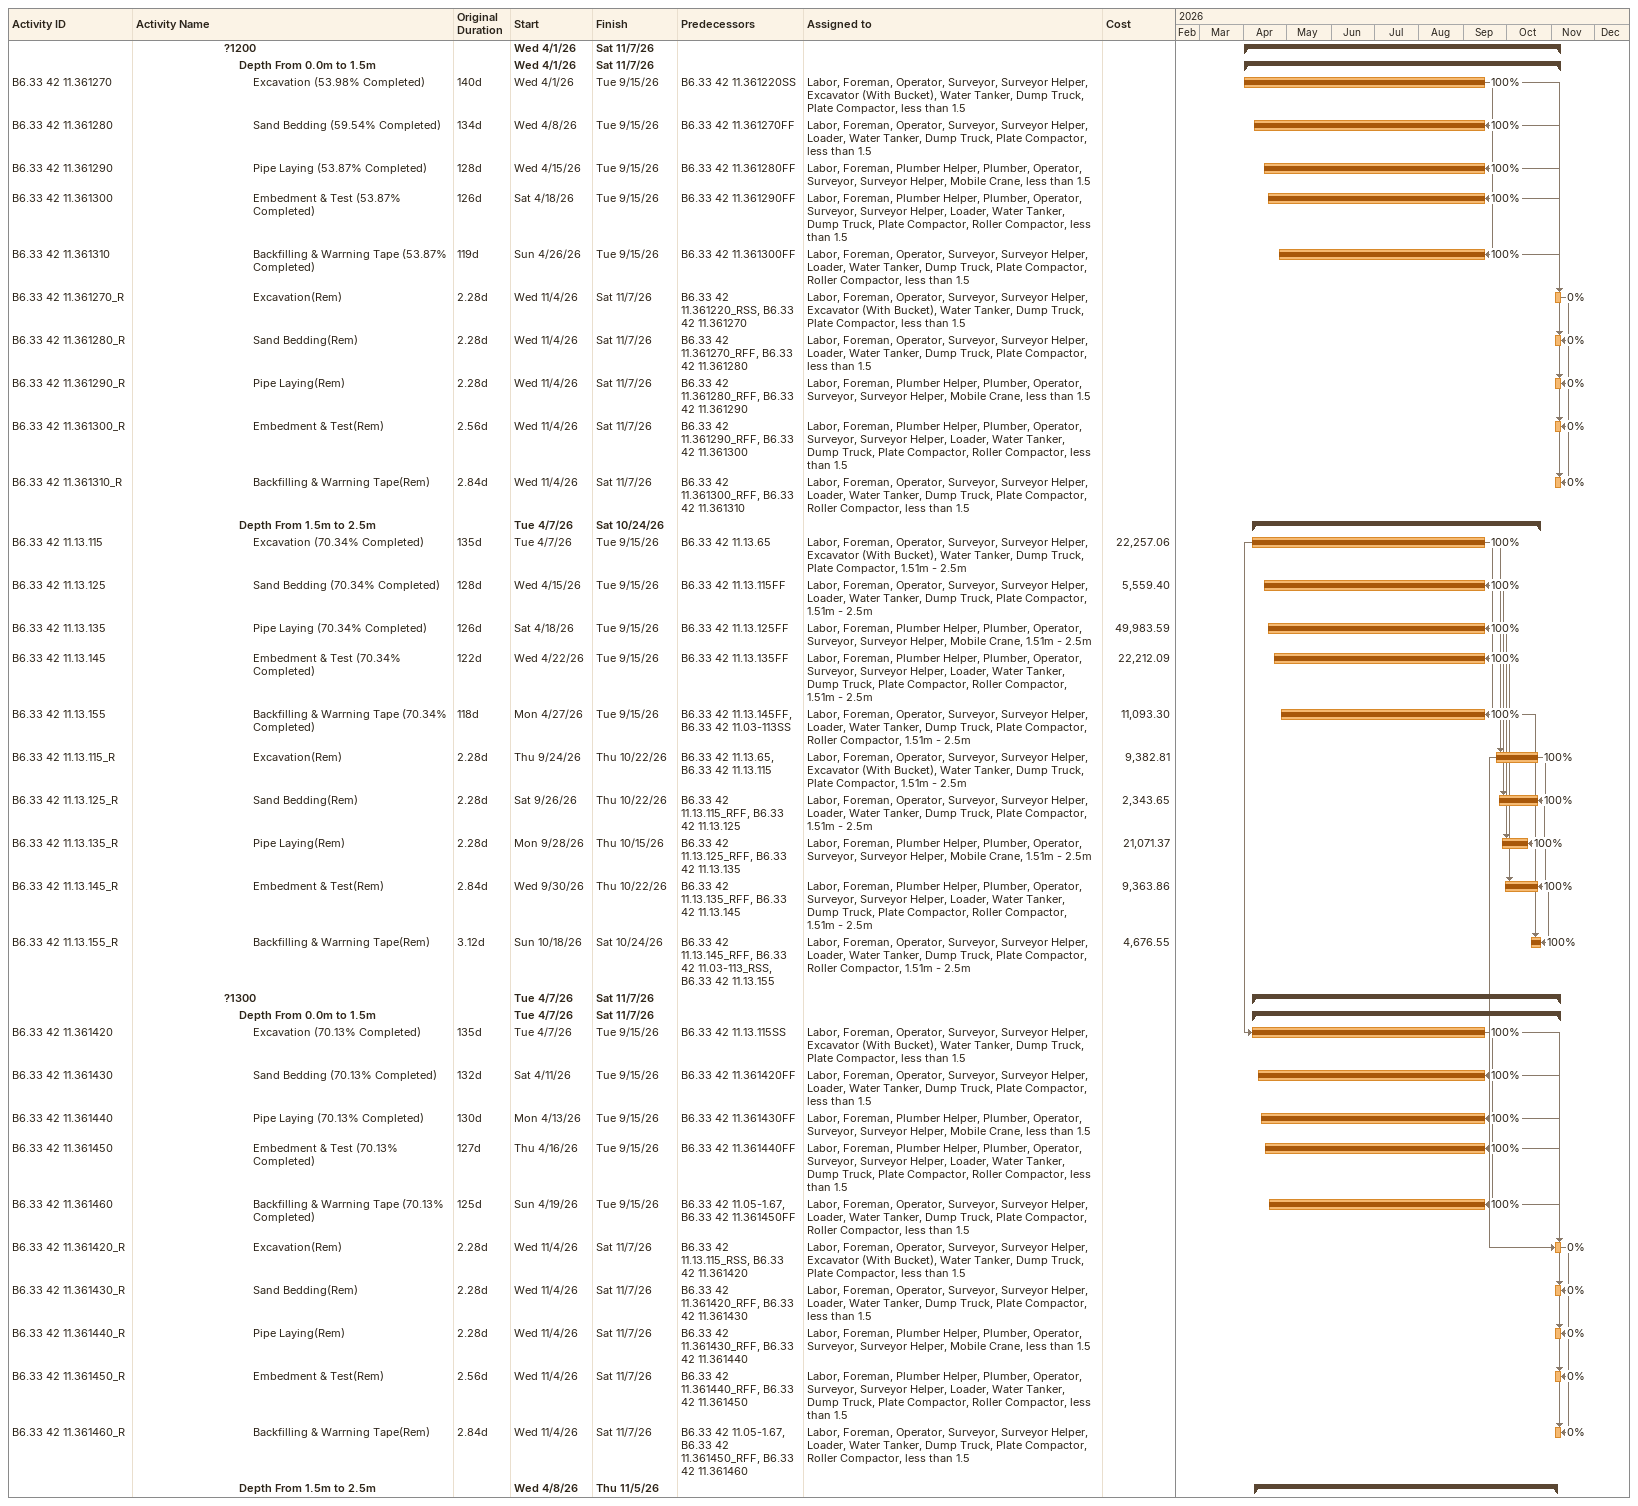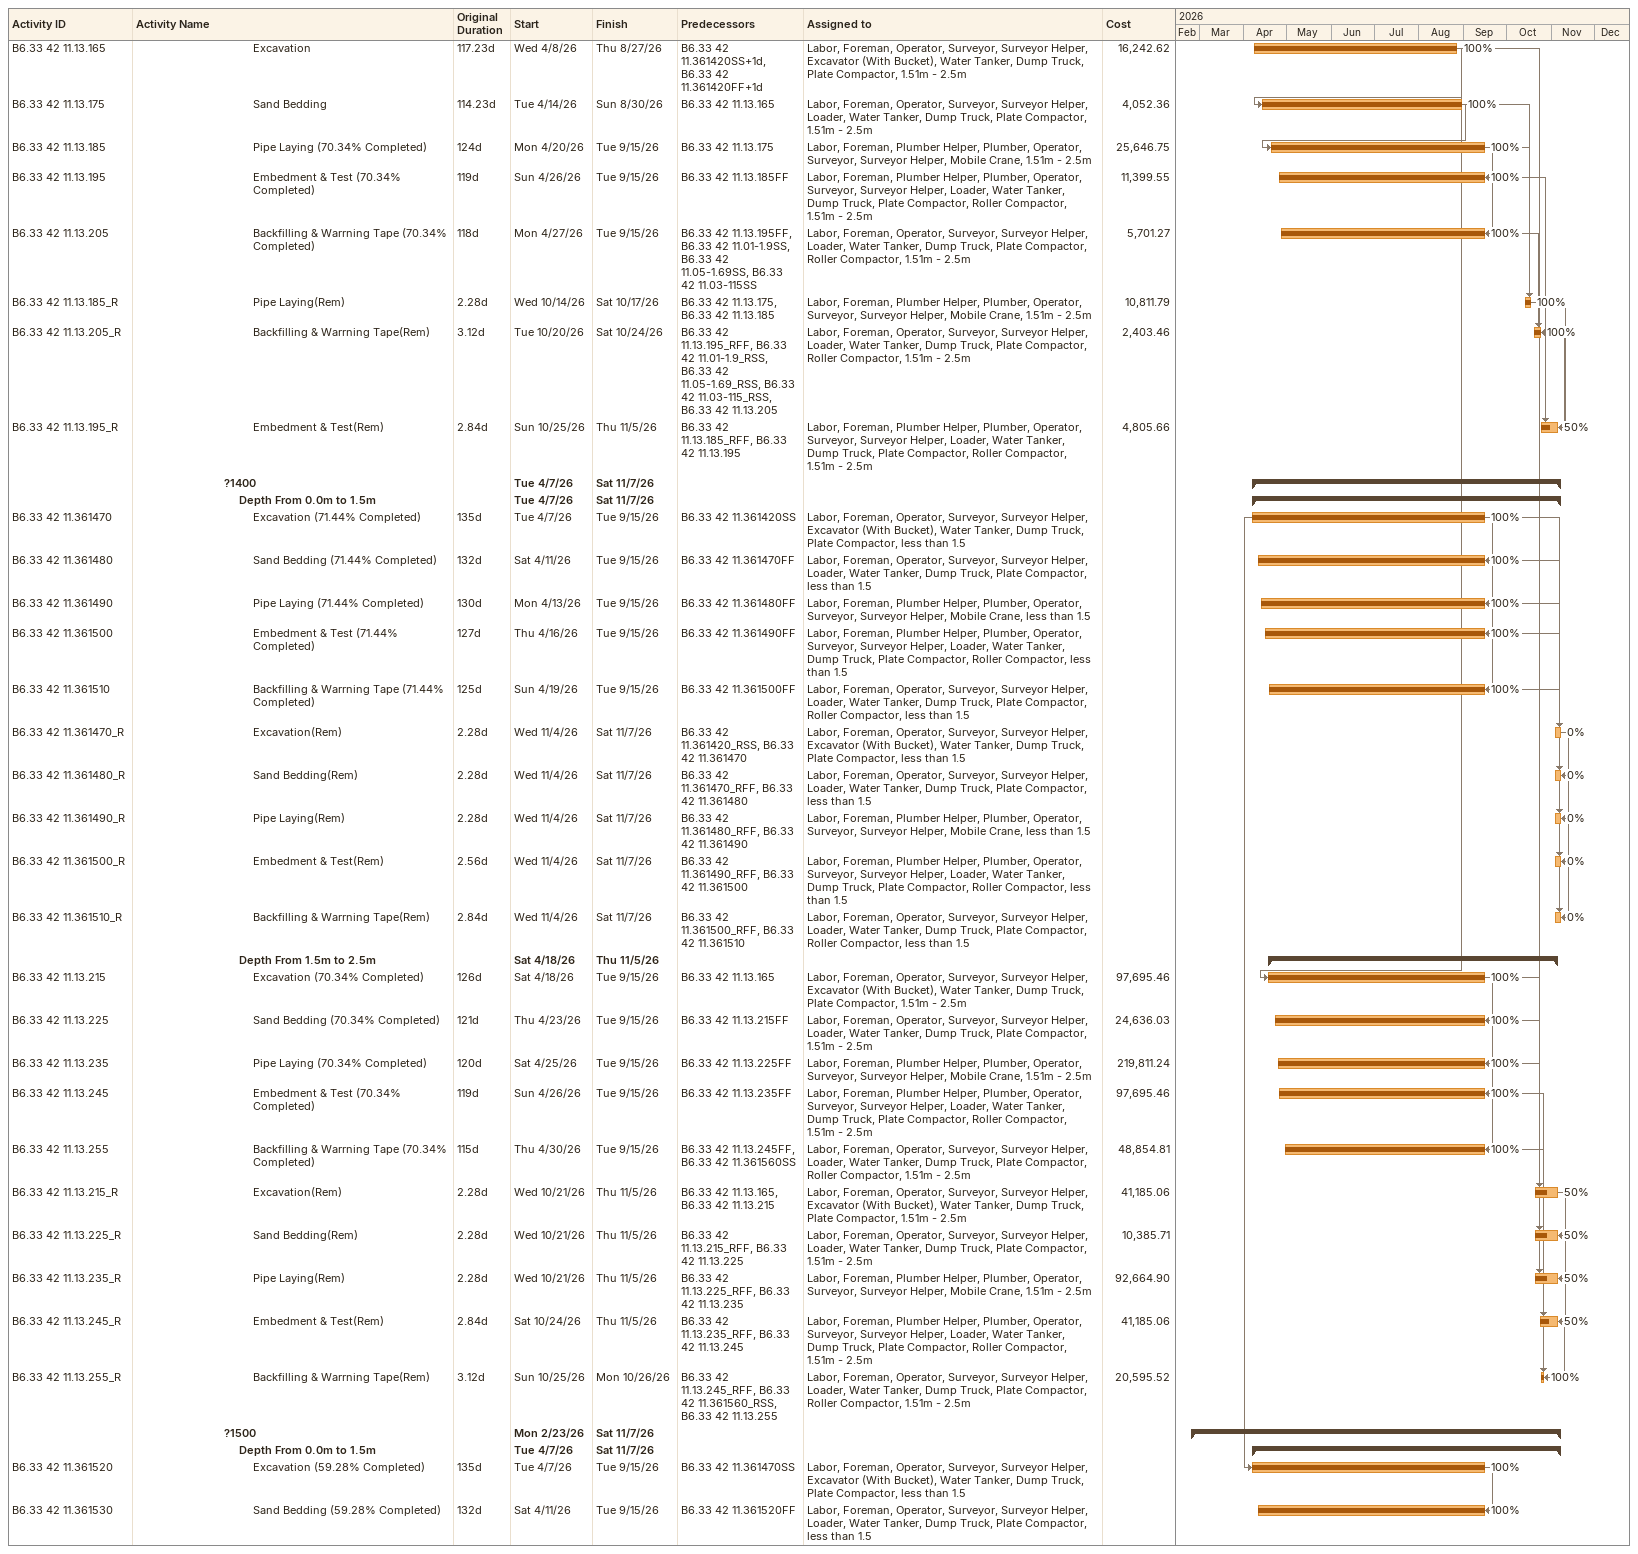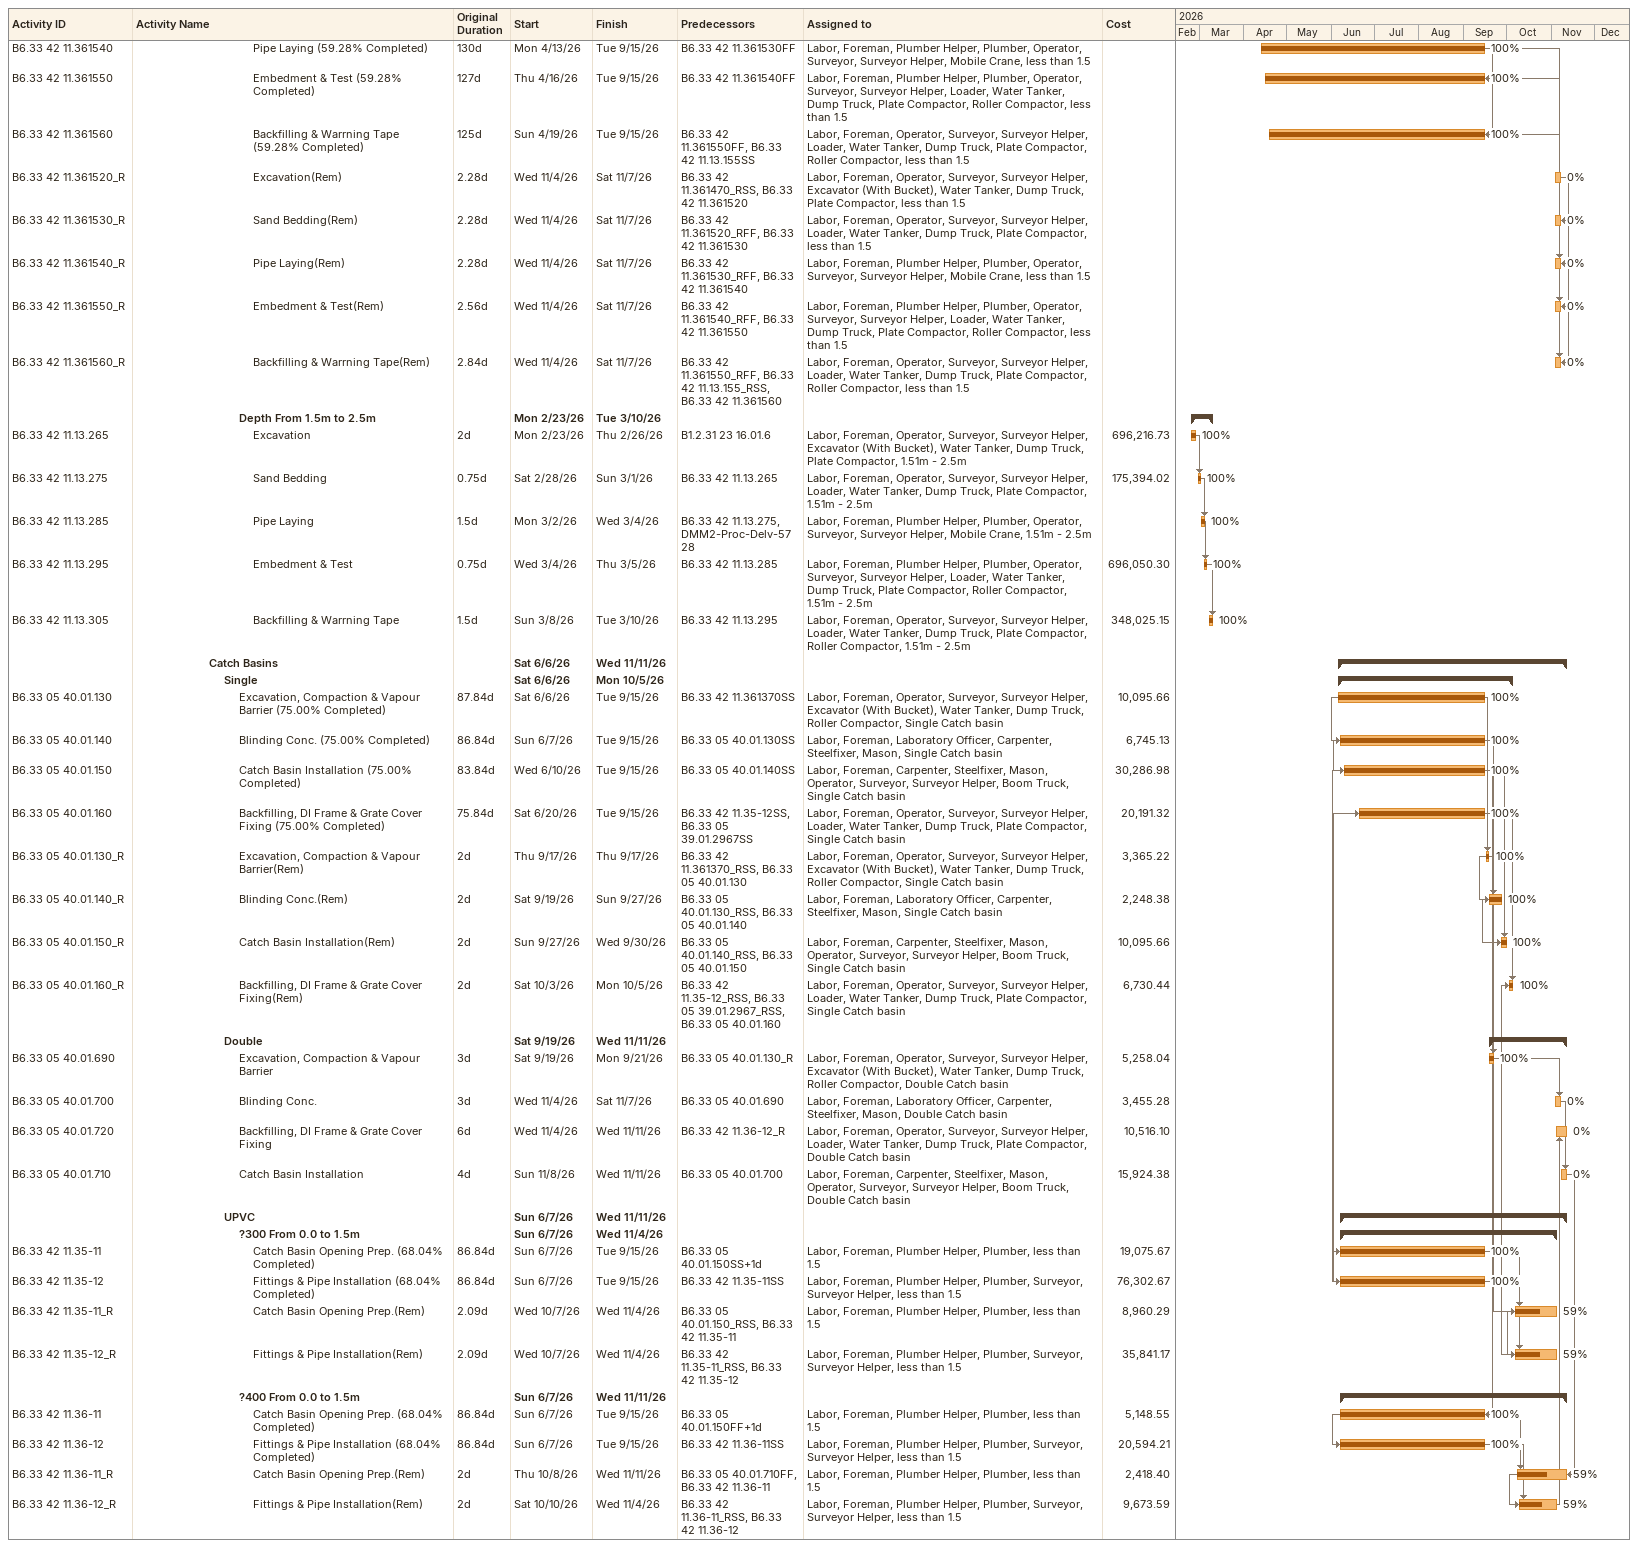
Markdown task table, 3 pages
| ID | Level | Task | Original duration | Start | Finish | Predecessors | Resources | % complete | Cost |
|---|---|---|---|---|---|---|---|---|---|
|  | 7 | **?1200** |  | 2026-04-01 | 2026-11-07 |  |  |  |  |
|  | 8 | **Depth From 0.0m to 1.5m** |  | 2026-04-01 | 2026-11-07 |  |  |  |  |
| B6.33 42 11.361270 | 9 | Excavation (53.98% Completed) | 140d | 2026-04-01 | 2026-09-15 | B6.33 42 11.361220SS | Labor, Foreman, Operator, Surveyor, Surveyor Helper, Excavator (With Bucket), Water Tanker, Dump Truck, Plate Compactor, less than 1.5 | 100 |  |
| B6.33 42 11.361280 | 9 | Sand Bedding (59.54% Completed) | 134d | 2026-04-08 | 2026-09-15 | B6.33 42 11.361270FF | Labor, Foreman, Operator, Surveyor, Surveyor Helper, Loader, Water Tanker, Dump Truck, Plate Compactor, less than 1.5 | 100 |  |
| B6.33 42 11.361290 | 9 | Pipe Laying (53.87% Completed) | 128d | 2026-04-15 | 2026-09-15 | B6.33 42 11.361280FF | Labor, Foreman, Plumber Helper, Plumber, Operator, Surveyor, Surveyor Helper, Mobile Crane, less than 1.5 | 100 |  |
| B6.33 42 11.361300 | 9 | Embedment & Test (53.87% Completed) | 126d | 2026-04-18 | 2026-09-15 | B6.33 42 11.361290FF | Labor, Foreman, Plumber Helper, Plumber, Operator, Surveyor, Surveyor Helper, Loader, Water Tanker, Dump Truck, Plate Compactor, Roller Compactor, less than 1.5 | 100 |  |
| B6.33 42 11.361310 | 9 | Backfilling & Warrning Tape (53.87% Completed) | 119d | 2026-04-26 | 2026-09-15 | B6.33 42 11.361300FF | Labor, Foreman, Operator, Surveyor, Surveyor Helper, Loader, Water Tanker, Dump Truck, Plate Compactor, Roller Compactor, less than 1.5 | 100 |  |
| B6.33 42 11.361270_R | 9 | Excavation(Rem) | 2.28d | 2026-11-04 | 2026-11-07 | B6.33 42 11.361220_RSS, B6.33 42 11.361270 | Labor, Foreman, Operator, Surveyor, Surveyor Helper, Excavator (With Bucket), Water Tanker, Dump Truck, Plate Compactor, less than 1.5 | 0 |  |
| B6.33 42 11.361280_R | 9 | Sand Bedding(Rem) | 2.28d | 2026-11-04 | 2026-11-07 | B6.33 42 11.361270_RFF, B6.33 42 11.361280 | Labor, Foreman, Operator, Surveyor, Surveyor Helper, Loader, Water Tanker, Dump Truck, Plate Compactor, less than 1.5 | 0 |  |
| B6.33 42 11.361290_R | 9 | Pipe Laying(Rem) | 2.28d | 2026-11-04 | 2026-11-07 | B6.33 42 11.361280_RFF, B6.33 42 11.361290 | Labor, Foreman, Plumber Helper, Plumber, Operator, Surveyor, Surveyor Helper, Mobile Crane, less than 1.5 | 0 |  |
| B6.33 42 11.361300_R | 9 | Embedment & Test(Rem) | 2.56d | 2026-11-04 | 2026-11-07 | B6.33 42 11.361290_RFF, B6.33 42 11.361300 | Labor, Foreman, Plumber Helper, Plumber, Operator, Surveyor, Surveyor Helper, Loader, Water Tanker, Dump Truck, Plate Compactor, Roller Compactor, less than 1.5 | 0 |  |
| B6.33 42 11.361310_R | 9 | Backfilling & Warrning Tape(Rem) | 2.84d | 2026-11-04 | 2026-11-07 | B6.33 42 11.361300_RFF, B6.33 42 11.361310 | Labor, Foreman, Operator, Surveyor, Surveyor Helper, Loader, Water Tanker, Dump Truck, Plate Compactor, Roller Compactor, less than 1.5 | 0 |  |
|  | 8 | **Depth From 1.5m to 2.5m** |  | 2026-04-07 | 2026-10-24 |  |  |  |  |
| B6.33 42 11.13.115 | 9 | Excavation (70.34% Completed) | 135d | 2026-04-07 | 2026-09-15 | B6.33 42 11.13.65 | Labor, Foreman, Operator, Surveyor, Surveyor Helper, Excavator (With Bucket), Water Tanker, Dump Truck, Plate Compactor, 1.51m - 2.5m | 100 | 22257.06 |
| B6.33 42 11.13.125 | 9 | Sand Bedding (70.34% Completed) | 128d | 2026-04-15 | 2026-09-15 | B6.33 42 11.13.115FF | Labor, Foreman, Operator, Surveyor, Surveyor Helper, Loader, Water Tanker, Dump Truck, Plate Compactor, 1.51m - 2.5m | 100 | 5559.40 |
| B6.33 42 11.13.135 | 9 | Pipe Laying (70.34% Completed) | 126d | 2026-04-18 | 2026-09-15 | B6.33 42 11.13.125FF | Labor, Foreman, Plumber Helper, Plumber, Operator, Surveyor, Surveyor Helper, Mobile Crane, 1.51m - 2.5m | 100 | 49983.59 |
| B6.33 42 11.13.145 | 9 | Embedment & Test (70.34% Completed) | 122d | 2026-04-22 | 2026-09-15 | B6.33 42 11.13.135FF | Labor, Foreman, Plumber Helper, Plumber, Operator, Surveyor, Surveyor Helper, Loader, Water Tanker, Dump Truck, Plate Compactor, Roller Compactor, 1.51m - 2.5m | 100 | 22212.09 |
| B6.33 42 11.13.155 | 9 | Backfilling & Warrning Tape (70.34% Completed) | 118d | 2026-04-27 | 2026-09-15 | B6.33 42 11.13.145FF, B6.33 42 11.03-113SS | Labor, Foreman, Operator, Surveyor, Surveyor Helper, Loader, Water Tanker, Dump Truck, Plate Compactor, Roller Compactor, 1.51m - 2.5m | 100 | 11093.30 |
| B6.33 42 11.13.115_R | 9 | Excavation(Rem) | 2.28d | 2026-09-24 | 2026-10-22 | B6.33 42 11.13.65, B6.33 42 11.13.115 | Labor, Foreman, Operator, Surveyor, Surveyor Helper, Excavator (With Bucket), Water Tanker, Dump Truck, Plate Compactor, 1.51m - 2.5m | 100 | 9382.81 |
| B6.33 42 11.13.125_R | 9 | Sand Bedding(Rem) | 2.28d | 2026-09-26 | 2026-10-22 | B6.33 42 11.13.115_RFF, B6.33 42 11.13.125 | Labor, Foreman, Operator, Surveyor, Surveyor Helper, Loader, Water Tanker, Dump Truck, Plate Compactor, 1.51m - 2.5m | 100 | 2343.65 |
| B6.33 42 11.13.135_R | 9 | Pipe Laying(Rem) | 2.28d | 2026-09-28 | 2026-10-15 | B6.33 42 11.13.125_RFF, B6.33 42 11.13.135 | Labor, Foreman, Plumber Helper, Plumber, Operator, Surveyor, Surveyor Helper, Mobile Crane, 1.51m - 2.5m | 100 | 21071.37 |
| B6.33 42 11.13.145_R | 9 | Embedment & Test(Rem) | 2.84d | 2026-09-30 | 2026-10-22 | B6.33 42 11.13.135_RFF, B6.33 42 11.13.145 | Labor, Foreman, Plumber Helper, Plumber, Operator, Surveyor, Surveyor Helper, Loader, Water Tanker, Dump Truck, Plate Compactor, Roller Compactor, 1.51m - 2.5m | 100 | 9363.86 |
| B6.33 42 11.13.155_R | 9 | Backfilling & Warrning Tape(Rem) | 3.12d | 2026-10-18 | 2026-10-24 | B6.33 42 11.13.145_RFF, B6.33 42 11.03-113_RSS, B6.33 42 11.13.155 | Labor, Foreman, Operator, Surveyor, Surveyor Helper, Loader, Water Tanker, Dump Truck, Plate Compactor, Roller Compactor, 1.51m - 2.5m | 100 | 4676.55 |
|  | 7 | **?1300** |  | 2026-04-07 | 2026-11-07 |  |  |  |  |
|  | 8 | **Depth From 0.0m to 1.5m** |  | 2026-04-07 | 2026-11-07 |  |  |  |  |
| B6.33 42 11.361420 | 9 | Excavation (70.13% Completed) | 135d | 2026-04-07 | 2026-09-15 | B6.33 42 11.13.115SS | Labor, Foreman, Operator, Surveyor, Surveyor Helper, Excavator (With Bucket), Water Tanker, Dump Truck, Plate Compactor, less than 1.5 | 100 |  |
| B6.33 42 11.361430 | 9 | Sand Bedding (70.13% Completed) | 132d | 2026-04-11 | 2026-09-15 | B6.33 42 11.361420FF | Labor, Foreman, Operator, Surveyor, Surveyor Helper, Loader, Water Tanker, Dump Truck, Plate Compactor, less than 1.5 | 100 |  |
| B6.33 42 11.361440 | 9 | Pipe Laying (70.13% Completed) | 130d | 2026-04-13 | 2026-09-15 | B6.33 42 11.361430FF | Labor, Foreman, Plumber Helper, Plumber, Operator, Surveyor, Surveyor Helper, Mobile Crane, less than 1.5 | 100 |  |
| B6.33 42 11.361450 | 9 | Embedment & Test (70.13% Completed) | 127d | 2026-04-16 | 2026-09-15 | B6.33 42 11.361440FF | Labor, Foreman, Plumber Helper, Plumber, Operator, Surveyor, Surveyor Helper, Loader, Water Tanker, Dump Truck, Plate Compactor, Roller Compactor, less than 1.5 | 100 |  |
| B6.33 42 11.361460 | 9 | Backfilling & Warrning Tape (70.13% Completed) | 125d | 2026-04-19 | 2026-09-15 | B6.33 42 11.05-1.67, B6.33 42 11.361450FF | Labor, Foreman, Operator, Surveyor, Surveyor Helper, Loader, Water Tanker, Dump Truck, Plate Compactor, Roller Compactor, less than 1.5 | 100 |  |
| B6.33 42 11.361420_R | 9 | Excavation(Rem) | 2.28d | 2026-11-04 | 2026-11-07 | B6.33 42 11.13.115_RSS, B6.33 42 11.361420 | Labor, Foreman, Operator, Surveyor, Surveyor Helper, Excavator (With Bucket), Water Tanker, Dump Truck, Plate Compactor, less than 1.5 | 0 |  |
| B6.33 42 11.361430_R | 9 | Sand Bedding(Rem) | 2.28d | 2026-11-04 | 2026-11-07 | B6.33 42 11.361420_RFF, B6.33 42 11.361430 | Labor, Foreman, Operator, Surveyor, Surveyor Helper, Loader, Water Tanker, Dump Truck, Plate Compactor, less than 1.5 | 0 |  |
| B6.33 42 11.361440_R | 9 | Pipe Laying(Rem) | 2.28d | 2026-11-04 | 2026-11-07 | B6.33 42 11.361430_RFF, B6.33 42 11.361440 | Labor, Foreman, Plumber Helper, Plumber, Operator, Surveyor, Surveyor Helper, Mobile Crane, less than 1.5 | 0 |  |
| B6.33 42 11.361450_R | 9 | Embedment & Test(Rem) | 2.56d | 2026-11-04 | 2026-11-07 | B6.33 42 11.361440_RFF, B6.33 42 11.361450 | Labor, Foreman, Plumber Helper, Plumber, Operator, Surveyor, Surveyor Helper, Loader, Water Tanker, Dump Truck, Plate Compactor, Roller Compactor, less than 1.5 | 0 |  |
| B6.33 42 11.361460_R | 9 | Backfilling & Warrning Tape(Rem) | 2.84d | 2026-11-04 | 2026-11-07 | B6.33 42 11.05-1.67, B6.33 42 11.361450_RFF, B6.33 42 11.361460 | Labor, Foreman, Operator, Surveyor, Surveyor Helper, Loader, Water Tanker, Dump Truck, Plate Compactor, Roller Compactor, less than 1.5 | 0 |  |
|  | 8 | **Depth From 1.5m to 2.5m** |  | 2026-04-08 | 2026-11-05 |  |  |  |  |
| B6.33 42 11.13.165 | 9 | Excavation | 117.23d | 2026-04-08 | 2026-08-27 | B6.33 42 11.361420SS+1d, B6.33 42 11.361420FF+1d | Labor, Foreman, Operator, Surveyor, Surveyor Helper, Excavator (With Bucket), Water Tanker, Dump Truck, Plate Compactor, 1.51m - 2.5m | 100 | 16242.62 |
| B6.33 42 11.13.175 | 9 | Sand Bedding | 114.23d | 2026-04-14 | 2026-08-30 | B6.33 42 11.13.165 | Labor, Foreman, Operator, Surveyor, Surveyor Helper, Loader, Water Tanker, Dump Truck, Plate Compactor, 1.51m - 2.5m | 100 | 4052.36 |
| B6.33 42 11.13.185 | 9 | Pipe Laying (70.34% Completed) | 124d | 2026-04-20 | 2026-09-15 | B6.33 42 11.13.175 | Labor, Foreman, Plumber Helper, Plumber, Operator, Surveyor, Surveyor Helper, Mobile Crane, 1.51m - 2.5m | 100 | 25646.75 |
| B6.33 42 11.13.195 | 9 | Embedment & Test (70.34% Completed) | 119d | 2026-04-26 | 2026-09-15 | B6.33 42 11.13.185FF | Labor, Foreman, Plumber Helper, Plumber, Operator, Surveyor, Surveyor Helper, Loader, Water Tanker, Dump Truck, Plate Compactor, Roller Compactor, 1.51m - 2.5m | 100 | 11399.55 |
| B6.33 42 11.13.205 | 9 | Backfilling & Warrning Tape (70.34% Completed) | 118d | 2026-04-27 | 2026-09-15 | B6.33 42 11.13.195FF, B6.33 42 11.01-1.9SS, B6.33 42 11.05-1.69SS, B6.33 42 11.03-115SS | Labor, Foreman, Operator, Surveyor, Surveyor Helper, Loader, Water Tanker, Dump Truck, Plate Compactor, Roller Compactor, 1.51m - 2.5m | 100 | 5701.27 |
| B6.33 42 11.13.185_R | 9 | Pipe Laying(Rem) | 2.28d | 2026-10-14 | 2026-10-17 | B6.33 42 11.13.175, B6.33 42 11.13.185 | Labor, Foreman, Plumber Helper, Plumber, Operator, Surveyor, Surveyor Helper, Mobile Crane, 1.51m - 2.5m | 100 | 10811.79 |
| B6.33 42 11.13.205_R | 9 | Backfilling & Warrning Tape(Rem) | 3.12d | 2026-10-20 | 2026-10-24 | B6.33 42 11.13.195_RFF, B6.33 42 11.01-1.9_RSS, B6.33 42 11.05-1.69_RSS, B6.33 42 11.03-115_RSS, B6.33 42 11.13.205 | Labor, Foreman, Operator, Surveyor, Surveyor Helper, Loader, Water Tanker, Dump Truck, Plate Compactor, Roller Compactor, 1.51m - 2.5m | 100 | 2403.46 |
| B6.33 42 11.13.195_R | 9 | Embedment & Test(Rem) | 2.84d | 2026-10-25 | 2026-11-05 | B6.33 42 11.13.185_RFF, B6.33 42 11.13.195 | Labor, Foreman, Plumber Helper, Plumber, Operator, Surveyor, Surveyor Helper, Loader, Water Tanker, Dump Truck, Plate Compactor, Roller Compactor, 1.51m - 2.5m | 50 | 4805.66 |
|  | 7 | **?1400** |  | 2026-04-07 | 2026-11-07 |  |  |  |  |
|  | 8 | **Depth From 0.0m to 1.5m** |  | 2026-04-07 | 2026-11-07 |  |  |  |  |
| B6.33 42 11.361470 | 9 | Excavation (71.44% Completed) | 135d | 2026-04-07 | 2026-09-15 | B6.33 42 11.361420SS | Labor, Foreman, Operator, Surveyor, Surveyor Helper, Excavator (With Bucket), Water Tanker, Dump Truck, Plate Compactor, less than 1.5 | 100 |  |
| B6.33 42 11.361480 | 9 | Sand Bedding (71.44% Completed) | 132d | 2026-04-11 | 2026-09-15 | B6.33 42 11.361470FF | Labor, Foreman, Operator, Surveyor, Surveyor Helper, Loader, Water Tanker, Dump Truck, Plate Compactor, less than 1.5 | 100 |  |
| B6.33 42 11.361490 | 9 | Pipe Laying (71.44% Completed) | 130d | 2026-04-13 | 2026-09-15 | B6.33 42 11.361480FF | Labor, Foreman, Plumber Helper, Plumber, Operator, Surveyor, Surveyor Helper, Mobile Crane, less than 1.5 | 100 |  |
| B6.33 42 11.361500 | 9 | Embedment & Test (71.44% Completed) | 127d | 2026-04-16 | 2026-09-15 | B6.33 42 11.361490FF | Labor, Foreman, Plumber Helper, Plumber, Operator, Surveyor, Surveyor Helper, Loader, Water Tanker, Dump Truck, Plate Compactor, Roller Compactor, less than 1.5 | 100 |  |
| B6.33 42 11.361510 | 9 | Backfilling & Warrning Tape (71.44% Completed) | 125d | 2026-04-19 | 2026-09-15 | B6.33 42 11.361500FF | Labor, Foreman, Operator, Surveyor, Surveyor Helper, Loader, Water Tanker, Dump Truck, Plate Compactor, Roller Compactor, less than 1.5 | 100 |  |
| B6.33 42 11.361470_R | 9 | Excavation(Rem) | 2.28d | 2026-11-04 | 2026-11-07 | B6.33 42 11.361420_RSS, B6.33 42 11.361470 | Labor, Foreman, Operator, Surveyor, Surveyor Helper, Excavator (With Bucket), Water Tanker, Dump Truck, Plate Compactor, less than 1.5 | 0 |  |
| B6.33 42 11.361480_R | 9 | Sand Bedding(Rem) | 2.28d | 2026-11-04 | 2026-11-07 | B6.33 42 11.361470_RFF, B6.33 42 11.361480 | Labor, Foreman, Operator, Surveyor, Surveyor Helper, Loader, Water Tanker, Dump Truck, Plate Compactor, less than 1.5 | 0 |  |
| B6.33 42 11.361490_R | 9 | Pipe Laying(Rem) | 2.28d | 2026-11-04 | 2026-11-07 | B6.33 42 11.361480_RFF, B6.33 42 11.361490 | Labor, Foreman, Plumber Helper, Plumber, Operator, Surveyor, Surveyor Helper, Mobile Crane, less than 1.5 | 0 |  |
| B6.33 42 11.361500_R | 9 | Embedment & Test(Rem) | 2.56d | 2026-11-04 | 2026-11-07 | B6.33 42 11.361490_RFF, B6.33 42 11.361500 | Labor, Foreman, Plumber Helper, Plumber, Operator, Surveyor, Surveyor Helper, Loader, Water Tanker, Dump Truck, Plate Compactor, Roller Compactor, less than 1.5 | 0 |  |
| B6.33 42 11.361510_R | 9 | Backfilling & Warrning Tape(Rem) | 2.84d | 2026-11-04 | 2026-11-07 | B6.33 42 11.361500_RFF, B6.33 42 11.361510 | Labor, Foreman, Operator, Surveyor, Surveyor Helper, Loader, Water Tanker, Dump Truck, Plate Compactor, Roller Compactor, less than 1.5 | 0 |  |
|  | 8 | **Depth From 1.5m to 2.5m** |  | 2026-04-18 | 2026-11-05 |  |  |  |  |
| B6.33 42 11.13.215 | 9 | Excavation (70.34% Completed) | 126d | 2026-04-18 | 2026-09-15 | B6.33 42 11.13.165 | Labor, Foreman, Operator, Surveyor, Surveyor Helper, Excavator (With Bucket), Water Tanker, Dump Truck, Plate Compactor, 1.51m - 2.5m | 100 | 97695.46 |
| B6.33 42 11.13.225 | 9 | Sand Bedding (70.34% Completed) | 121d | 2026-04-23 | 2026-09-15 | B6.33 42 11.13.215FF | Labor, Foreman, Operator, Surveyor, Surveyor Helper, Loader, Water Tanker, Dump Truck, Plate Compactor, 1.51m - 2.5m | 100 | 24636.03 |
| B6.33 42 11.13.235 | 9 | Pipe Laying (70.34% Completed) | 120d | 2026-04-25 | 2026-09-15 | B6.33 42 11.13.225FF | Labor, Foreman, Plumber Helper, Plumber, Operator, Surveyor, Surveyor Helper, Mobile Crane, 1.51m - 2.5m | 100 | 219811.24 |
| B6.33 42 11.13.245 | 9 | Embedment & Test (70.34% Completed) | 119d | 2026-04-26 | 2026-09-15 | B6.33 42 11.13.235FF | Labor, Foreman, Plumber Helper, Plumber, Operator, Surveyor, Surveyor Helper, Loader, Water Tanker, Dump Truck, Plate Compactor, Roller Compactor, 1.51m - 2.5m | 100 | 97695.46 |
| B6.33 42 11.13.255 | 9 | Backfilling & Warrning Tape (70.34% Completed) | 115d | 2026-04-30 | 2026-09-15 | B6.33 42 11.13.245FF, B6.33 42 11.361560SS | Labor, Foreman, Operator, Surveyor, Surveyor Helper, Loader, Water Tanker, Dump Truck, Plate Compactor, Roller Compactor, 1.51m - 2.5m | 100 | 48854.81 |
| B6.33 42 11.13.215_R | 9 | Excavation(Rem) | 2.28d | 2026-10-21 | 2026-11-05 | B6.33 42 11.13.165, B6.33 42 11.13.215 | Labor, Foreman, Operator, Surveyor, Surveyor Helper, Excavator (With Bucket), Water Tanker, Dump Truck, Plate Compactor, 1.51m - 2.5m | 50 | 41185.06 |
| B6.33 42 11.13.225_R | 9 | Sand Bedding(Rem) | 2.28d | 2026-10-21 | 2026-11-05 | B6.33 42 11.13.215_RFF, B6.33 42 11.13.225 | Labor, Foreman, Operator, Surveyor, Surveyor Helper, Loader, Water Tanker, Dump Truck, Plate Compactor, 1.51m - 2.5m | 50 | 10385.71 |
| B6.33 42 11.13.235_R | 9 | Pipe Laying(Rem) | 2.28d | 2026-10-21 | 2026-11-05 | B6.33 42 11.13.225_RFF, B6.33 42 11.13.235 | Labor, Foreman, Plumber Helper, Plumber, Operator, Surveyor, Surveyor Helper, Mobile Crane, 1.51m - 2.5m | 50 | 92664.90 |
| B6.33 42 11.13.245_R | 9 | Embedment & Test(Rem) | 2.84d | 2026-10-24 | 2026-11-05 | B6.33 42 11.13.235_RFF, B6.33 42 11.13.245 | Labor, Foreman, Plumber Helper, Plumber, Operator, Surveyor, Surveyor Helper, Loader, Water Tanker, Dump Truck, Plate Compactor, Roller Compactor, 1.51m - 2.5m | 50 | 41185.06 |
| B6.33 42 11.13.255_R | 9 | Backfilling & Warrning Tape(Rem) | 3.12d | 2026-10-25 | 2026-10-26 | B6.33 42 11.13.245_RFF, B6.33 42 11.361560_RSS, B6.33 42 11.13.255 | Labor, Foreman, Operator, Surveyor, Surveyor Helper, Loader, Water Tanker, Dump Truck, Plate Compactor, Roller Compactor, 1.51m - 2.5m | 100 | 20595.52 |
|  | 7 | **?1500** |  | 2026-02-23 | 2026-11-07 |  |  |  |  |
|  | 8 | **Depth From 0.0m to 1.5m** |  | 2026-04-07 | 2026-11-07 |  |  |  |  |
| B6.33 42 11.361520 | 9 | Excavation (59.28% Completed) | 135d | 2026-04-07 | 2026-09-15 | B6.33 42 11.361470SS | Labor, Foreman, Operator, Surveyor, Surveyor Helper, Excavator (With Bucket), Water Tanker, Dump Truck, Plate Compactor, less than 1.5 | 100 |  |
| B6.33 42 11.361530 | 9 | Sand Bedding (59.28% Completed) | 132d | 2026-04-11 | 2026-09-15 | B6.33 42 11.361520FF | Labor, Foreman, Operator, Surveyor, Surveyor Helper, Loader, Water Tanker, Dump Truck, Plate Compactor, less than 1.5 | 100 |  |
| B6.33 42 11.361540 | 9 | Pipe Laying (59.28% Completed) | 130d | 2026-04-13 | 2026-09-15 | B6.33 42 11.361530FF | Labor, Foreman, Plumber Helper, Plumber, Operator, Surveyor, Surveyor Helper, Mobile Crane, less than 1.5 | 100 |  |
| B6.33 42 11.361550 | 9 | Embedment & Test (59.28% Completed) | 127d | 2026-04-16 | 2026-09-15 | B6.33 42 11.361540FF | Labor, Foreman, Plumber Helper, Plumber, Operator, Surveyor, Surveyor Helper, Loader, Water Tanker, Dump Truck, Plate Compactor, Roller Compactor, less than 1.5 | 100 |  |
| B6.33 42 11.361560 | 9 | Backfilling & Warrning Tape (59.28% Completed) | 125d | 2026-04-19 | 2026-09-15 | B6.33 42 11.361550FF, B6.33 42 11.13.155SS | Labor, Foreman, Operator, Surveyor, Surveyor Helper, Loader, Water Tanker, Dump Truck, Plate Compactor, Roller Compactor, less than 1.5 | 100 |  |
| B6.33 42 11.361520_R | 9 | Excavation(Rem) | 2.28d | 2026-11-04 | 2026-11-07 | B6.33 42 11.361470_RSS, B6.33 42 11.361520 | Labor, Foreman, Operator, Surveyor, Surveyor Helper, Excavator (With Bucket), Water Tanker, Dump Truck, Plate Compactor, less than 1.5 | 0 |  |
| B6.33 42 11.361530_R | 9 | Sand Bedding(Rem) | 2.28d | 2026-11-04 | 2026-11-07 | B6.33 42 11.361520_RFF, B6.33 42 11.361530 | Labor, Foreman, Operator, Surveyor, Surveyor Helper, Loader, Water Tanker, Dump Truck, Plate Compactor, less than 1.5 | 0 |  |
| B6.33 42 11.361540_R | 9 | Pipe Laying(Rem) | 2.28d | 2026-11-04 | 2026-11-07 | B6.33 42 11.361530_RFF, B6.33 42 11.361540 | Labor, Foreman, Plumber Helper, Plumber, Operator, Surveyor, Surveyor Helper, Mobile Crane, less than 1.5 | 0 |  |
| B6.33 42 11.361550_R | 9 | Embedment & Test(Rem) | 2.56d | 2026-11-04 | 2026-11-07 | B6.33 42 11.361540_RFF, B6.33 42 11.361550 | Labor, Foreman, Plumber Helper, Plumber, Operator, Surveyor, Surveyor Helper, Loader, Water Tanker, Dump Truck, Plate Compactor, Roller Compactor, less than 1.5 | 0 |  |
| B6.33 42 11.361560_R | 9 | Backfilling & Warrning Tape(Rem) | 2.84d | 2026-11-04 | 2026-11-07 | B6.33 42 11.361550_RFF, B6.33 42 11.13.155_RSS, B6.33 42 11.361560 | Labor, Foreman, Operator, Surveyor, Surveyor Helper, Loader, Water Tanker, Dump Truck, Plate Compactor, Roller Compactor, less than 1.5 | 0 |  |
|  | 8 | **Depth From 1.5m to 2.5m** |  | 2026-02-23 | 2026-03-10 |  |  |  |  |
| B6.33 42 11.13.265 | 9 | Excavation | 2d | 2026-02-23 | 2026-02-26 | B1.2.31 23 16.01.6 | Labor, Foreman, Operator, Surveyor, Surveyor Helper, Excavator (With Bucket), Water Tanker, Dump Truck, Plate Compactor, 1.51m - 2.5m | 100 | 696216.73 |
| B6.33 42 11.13.275 | 9 | Sand Bedding | 0.75d | 2026-02-28 | 2026-03-01 | B6.33 42 11.13.265 | Labor, Foreman, Operator, Surveyor, Surveyor Helper, Loader, Water Tanker, Dump Truck, Plate Compactor, 1.51m - 2.5m | 100 | 175394.02 |
| B6.33 42 11.13.285 | 9 | Pipe Laying | 1.5d | 2026-03-02 | 2026-03-04 | B6.33 42 11.13.275, DMM2-Proc-Delv-5728 | Labor, Foreman, Plumber Helper, Plumber, Operator, Surveyor, Surveyor Helper, Mobile Crane, 1.51m - 2.5m | 100 |  |
| B6.33 42 11.13.295 | 9 | Embedment & Test | 0.75d | 2026-03-04 | 2026-03-05 | B6.33 42 11.13.285 | Labor, Foreman, Plumber Helper, Plumber, Operator, Surveyor, Surveyor Helper, Loader, Water Tanker, Dump Truck, Plate Compactor, Roller Compactor, 1.51m - 2.5m | 100 | 696050.30 |
| B6.33 42 11.13.305 | 9 | Backfilling & Warrning Tape | 1.5d | 2026-03-08 | 2026-03-10 | B6.33 42 11.13.295 | Labor, Foreman, Operator, Surveyor, Surveyor Helper, Loader, Water Tanker, Dump Truck, Plate Compactor, Roller Compactor, 1.51m - 2.5m | 100 | 348025.15 |
|  | 6 | **Catch Basins** |  | 2026-06-06 | 2026-11-11 |  |  |  |  |
|  | 7 | **Single** |  | 2026-06-06 | 2026-10-05 |  |  |  |  |
| B6.33 05 40.01.130 | 8 | Excavation, Compaction & Vapour Barrier (75.00% Completed) | 87.84d | 2026-06-06 | 2026-09-15 | B6.33 42 11.361370SS | Labor, Foreman, Operator, Surveyor, Surveyor Helper, Excavator (With Bucket), Water Tanker, Dump Truck, Roller Compactor, Single Catch basin | 100 | 10095.66 |
| B6.33 05 40.01.140 | 8 | Blinding Conc. (75.00% Completed) | 86.84d | 2026-06-07 | 2026-09-15 | B6.33 05 40.01.130SS | Labor, Foreman, Laboratory Officer, Carpenter, Steelfixer, Mason, Single Catch basin | 100 | 6745.13 |
| B6.33 05 40.01.150 | 8 | Catch Basin Installation (75.00% Completed) | 83.84d | 2026-06-10 | 2026-09-15 | B6.33 05 40.01.140SS | Labor, Foreman, Carpenter, Steelfixer, Mason, Operator, Surveyor, Surveyor Helper, Boom Truck, Single Catch basin | 100 | 30286.98 |
| B6.33 05 40.01.160 | 8 | Backfilling, DI Frame & Grate Cover Fixing (75.00% Completed) | 75.84d | 2026-06-20 | 2026-09-15 | B6.33 42 11.35-12SS, B6.33 05 39.01.2967SS | Labor, Foreman, Operator, Surveyor, Surveyor Helper, Loader, Water Tanker, Dump Truck, Plate Compactor, Single Catch basin | 100 | 20191.32 |
| B6.33 05 40.01.130_R | 8 | Excavation, Compaction & Vapour Barrier(Rem) | 2d | 2026-09-17 | 2026-09-17 | B6.33 42 11.361370_RSS, B6.33 05 40.01.130 | Labor, Foreman, Operator, Surveyor, Surveyor Helper, Excavator (With Bucket), Water Tanker, Dump Truck, Roller Compactor, Single Catch basin | 100 | 3365.22 |
| B6.33 05 40.01.140_R | 8 | Blinding Conc.(Rem) | 2d | 2026-09-19 | 2026-09-27 | B6.33 05 40.01.130_RSS, B6.33 05 40.01.140 | Labor, Foreman, Laboratory Officer, Carpenter, Steelfixer, Mason, Single Catch basin | 100 | 2248.38 |
| B6.33 05 40.01.150_R | 8 | Catch Basin Installation(Rem) | 2d | 2026-09-27 | 2026-09-30 | B6.33 05 40.01.140_RSS, B6.33 05 40.01.150 | Labor, Foreman, Carpenter, Steelfixer, Mason, Operator, Surveyor, Surveyor Helper, Boom Truck, Single Catch basin | 100 | 10095.66 |
| B6.33 05 40.01.160_R | 8 | Backfilling, DI Frame & Grate Cover Fixing(Rem) | 2d | 2026-10-03 | 2026-10-05 | B6.33 42 11.35-12_RSS, B6.33 05 39.01.2967_RSS, B6.33 05 40.01.160 | Labor, Foreman, Operator, Surveyor, Surveyor Helper, Loader, Water Tanker, Dump Truck, Plate Compactor, Single Catch basin | 100 | 6730.44 |
|  | 7 | **Double** |  | 2026-09-19 | 2026-11-11 |  |  |  |  |
| B6.33 05 40.01.690 | 8 | Excavation, Compaction & Vapour Barrier | 3d | 2026-09-19 | 2026-09-21 | B6.33 05 40.01.130_R | Labor, Foreman, Operator, Surveyor, Surveyor Helper, Excavator (With Bucket), Water Tanker, Dump Truck, Roller Compactor, Double Catch basin | 100 | 5258.04 |
| B6.33 05 40.01.700 | 8 | Blinding Conc. | 3d | 2026-11-04 | 2026-11-07 | B6.33 05 40.01.690 | Labor, Foreman, Laboratory Officer, Carpenter, Steelfixer, Mason, Double Catch basin | 0 | 3455.28 |
| B6.33 05 40.01.720 | 8 | Backfilling, DI Frame & Grate Cover Fixing | 6d | 2026-11-04 | 2026-11-11 | B6.33 42 11.36-12_R | Labor, Foreman, Operator, Surveyor, Surveyor Helper, Loader, Water Tanker, Dump Truck, Plate Compactor, Double Catch basin | 0 | 10516.10 |
| B6.33 05 40.01.710 | 8 | Catch Basin Installation | 4d | 2026-11-08 | 2026-11-11 | B6.33 05 40.01.700 | Labor, Foreman, Carpenter, Steelfixer, Mason, Operator, Surveyor, Surveyor Helper, Boom Truck, Double Catch basin | 0 | 15924.38 |
|  | 7 | **UPVC** |  | 2026-06-07 | 2026-11-11 |  |  |  |  |
|  | 8 | **?300 From 0.0 to 1.5m** |  | 2026-06-07 | 2026-11-04 |  |  |  |  |
| B6.33 42 11.35-11 | 9 | Catch Basin Opening Prep. (68.04% Completed) | 86.84d | 2026-06-07 | 2026-09-15 | B6.33 05 40.01.150SS+1d | Labor, Foreman, Plumber Helper, Plumber, less than 1.5 | 100 | 19075.67 |
| B6.33 42 11.35-12 | 9 | Fittings & Pipe Installation (68.04% Completed) | 86.84d | 2026-06-07 | 2026-09-15 | B6.33 42 11.35-11SS | Labor, Foreman, Plumber Helper, Plumber, Surveyor, Surveyor Helper, less than 1.5 | 100 | 76302.67 |
| B6.33 42 11.35-11_R | 9 | Catch Basin Opening Prep.(Rem) | 2.09d | 2026-10-07 | 2026-11-04 | B6.33 05 40.01.150_RSS, B6.33 42 11.35-11 | Labor, Foreman, Plumber Helper, Plumber, less than 1.5 | 59 | 8960.29 |
| B6.33 42 11.35-12_R | 9 | Fittings & Pipe Installation(Rem) | 2.09d | 2026-10-07 | 2026-11-04 | B6.33 42 11.35-11_RSS, B6.33 42 11.35-12 | Labor, Foreman, Plumber Helper, Plumber, Surveyor, Surveyor Helper, less than 1.5 | 59 | 35841.17 |
|  | 8 | **?400 From 0.0 to 1.5m** |  | 2026-06-07 | 2026-11-11 |  |  |  |  |
| B6.33 42 11.36-11 | 9 | Catch Basin Opening Prep. (68.04% Completed) | 86.84d | 2026-06-07 | 2026-09-15 | B6.33 05 40.01.150FF+1d | Labor, Foreman, Plumber Helper, Plumber, less than 1.5 | 100 | 5148.55 |
| B6.33 42 11.36-12 | 9 | Fittings & Pipe Installation (68.04% Completed) | 86.84d | 2026-06-07 | 2026-09-15 | B6.33 42 11.36-11SS | Labor, Foreman, Plumber Helper, Plumber, Surveyor, Surveyor Helper, less than 1.5 | 100 | 20594.21 |
| B6.33 42 11.36-11_R | 9 | Catch Basin Opening Prep.(Rem) | 2d | 2026-10-08 | 2026-11-11 | B6.33 05 40.01.710FF, B6.33 42 11.36-11 | Labor, Foreman, Plumber Helper, Plumber, less than 1.5 | 59 | 2418.40 |
| B6.33 42 11.36-12_R | 9 | Fittings & Pipe Installation(Rem) | 2d | 2026-10-10 | 2026-11-04 | B6.33 42 11.36-11_RSS, B6.33 42 11.36-12 | Labor, Foreman, Plumber Helper, Plumber, Surveyor, Surveyor Helper, less than 1.5 | 59 | 9673.59 |
